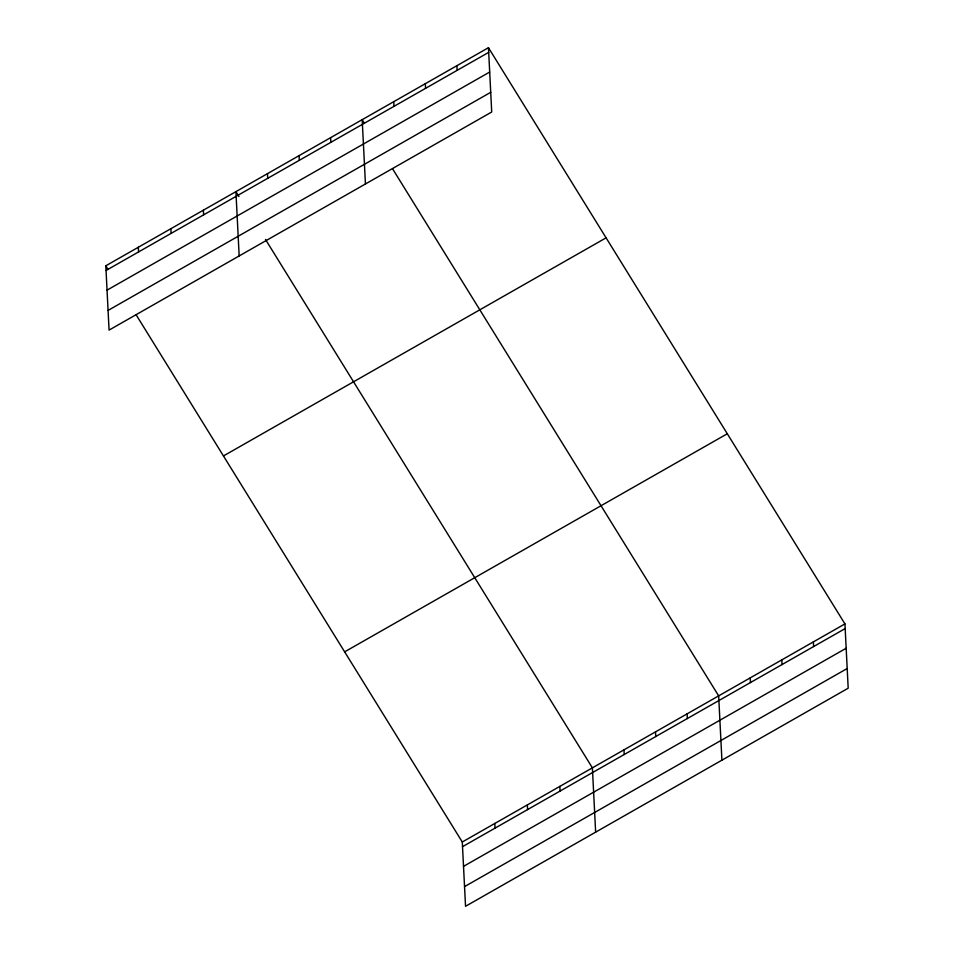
<?xml version="1.0" encoding="UTF-8"?>
<svg xmlns="http://www.w3.org/2000/svg" width="954" height="954" viewBox="0 0 954 954"><rect width="100%" height="100%" fill="white"/><g stroke="black" fill="none" stroke-linecap="round" stroke-linejoin="round"><path stroke-width="1.43" d="M488.46 47.7L491.715 112L109.066 330.096L105.811 265.796L488.46 47.7L844.934 623.904L848.189 688.204L465.54 906.3L462.285 842L136.172 314.868M106.049 270.471L488.686 52.375M107.039 290.147L489.688 72.051M108.064 310.42L490.714 92.323M223.451 455.94L606.088 237.844M344.644 651.856L727.294 433.76M462.285 842L844.934 623.904M462.523 846.675L845.172 628.579M463.525 866.351L846.162 648.255M464.55 886.624L847.188 668.527M364.464 123.352L362.186 119.667L365.442 183.967M392.535 168.739L718.66 695.871L721.916 760.171M238.941 196.548L235.912 191.647L239.168 255.946M265.51 239.49L592.386 767.851L595.642 832.15M105.811 265.796L108.088 269.481M813.368 641.899L813.607 646.562M781.791 659.894L782.03 664.556M750.226 677.889L750.464 682.551M687.095 713.866L687.333 718.541M655.529 731.861L655.756 736.536M623.952 749.856L624.19 754.519M559.867 786.382L560.093 791.057M527.335 804.926L527.574 809.588M456.883 65.695L457.121 70.357M494.816 823.457L495.054 828.132M425.317 83.69L425.556 88.352M393.752 101.684L393.99 106.347M330.609 137.662L330.847 142.337M299.043 155.657L299.282 160.332M267.478 173.652L267.716 178.315M203.381 210.178L203.619 214.853M170.861 228.721L171.1 233.384M138.33 247.253L138.569 251.928"/></g></svg>
